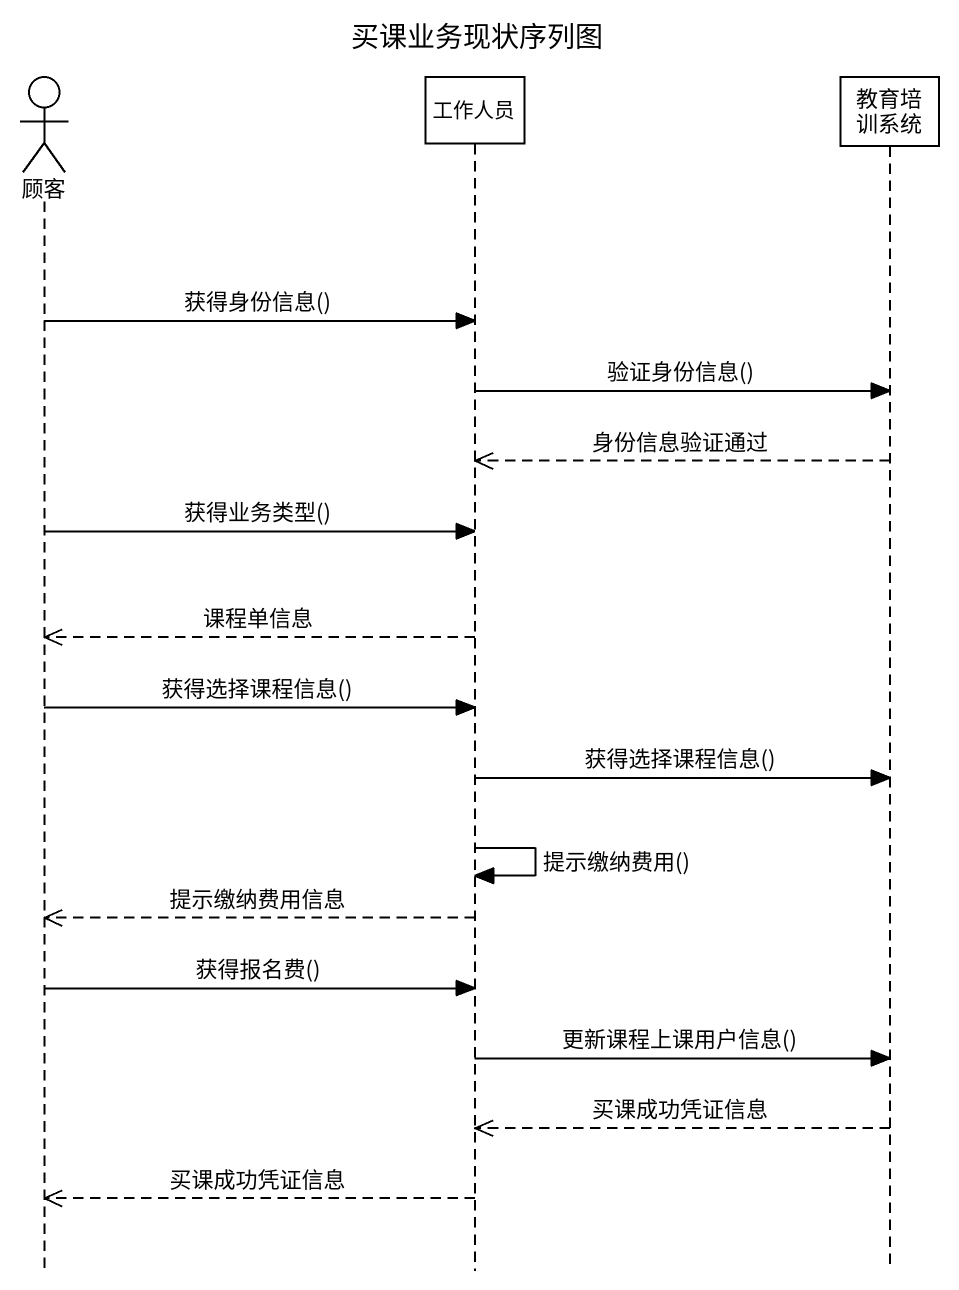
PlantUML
@startuml
title 买课业务现状序列图
hide footbox
actor 顾客
participant 工作人员
participant 教育培训系统

顾客 -> 工作人员 : 获得身份信息()
工作人员 -> 教育培训系统 : 验证身份信息()
教育培训系统 -->> 工作人员 : 身份信息验证通过
顾客 -> 工作人员 : 获得业务类型()
工作人员 -->> 顾客 : 课程单信息
顾客 -> 工作人员 : 获得选择课程信息()
工作人员 -> 教育培训系统 : 获得选择课程信息()
工作人员 -> 工作人员 : 提示缴纳费用()
工作人员 -->> 顾客 : 提示缴纳费用信息
顾客 -> 工作人员 : 获得报名费()
工作人员 -> 教育培训系统 : 更新课程上课用户信息()
教育培训系统 -->> 工作人员 : 买课成功凭证信息
工作人员 -->> 顾客 : 买课成功凭证信息
@enduml
